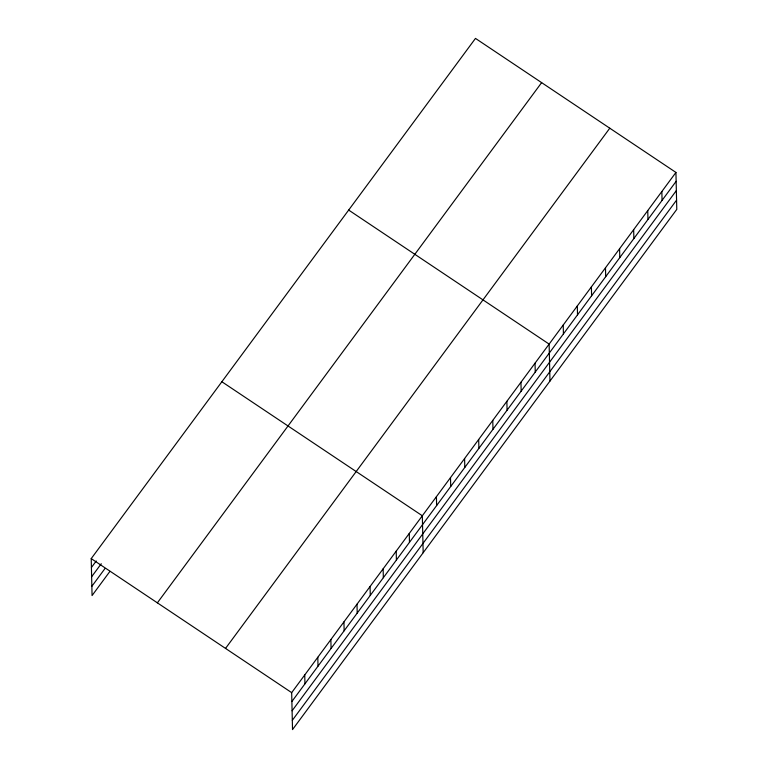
<?xml version="1.0" encoding="UTF-8"?>
<svg xmlns="http://www.w3.org/2000/svg" width="768" height="768" viewBox="0 0 768 768"><rect width="100%" height="100%" fill="white"/><g stroke="black" fill="none" stroke-linecap="round" stroke-linejoin="round"><path stroke-width="1.15" d="M109.939 571.363L92.064 595.565L91.219 558.614L475.478 38.4L675.936 172.435L676.781 209.386L292.522 729.6L291.677 692.64L675.936 172.435M91.421 567.504L96.24 560.986M91.632 576.758L101.261 563.731M91.853 586.301L104.918 568.618M157.373 602.842L541.632 82.627M225.533 648.413L609.792 128.198M291.878 701.53L676.138 181.325M292.09 710.794L676.349 190.579M292.31 720.336L676.57 200.131M348.672 210.067L549.13 344.102L549.974 381.062M221.866 381.744L422.333 515.77L423.168 552.73M91.219 558.614L291.677 692.64M661.853 191.51L662.054 200.4M647.76 210.586L647.962 219.475M633.667 229.651L633.869 238.541M619.584 248.726L619.786 257.616M605.491 267.802L605.693 276.691M591.398 286.877L591.6 295.766M577.315 305.952L577.517 314.842M563.222 325.027L563.424 333.917M535.046 363.178L535.248 372.067M520.954 382.253L521.155 391.142M506.87 401.328L507.072 410.218M492.778 420.403L492.979 429.293M478.685 439.478L478.886 448.368M464.602 458.544L464.803 467.434M450.509 477.619L450.71 486.509M436.416 496.694L436.618 505.584M409.267 533.462L409.469 542.352M396.202 551.146L396.403 560.035M383.136 568.829L383.338 577.718M370.07 586.522L370.272 595.411M357.005 604.205L357.206 613.094M343.939 621.898L344.141 630.787M330.874 639.581L331.075 648.47M317.808 657.274L318.01 666.154M304.742 674.957L304.944 683.846"/></g></svg>
